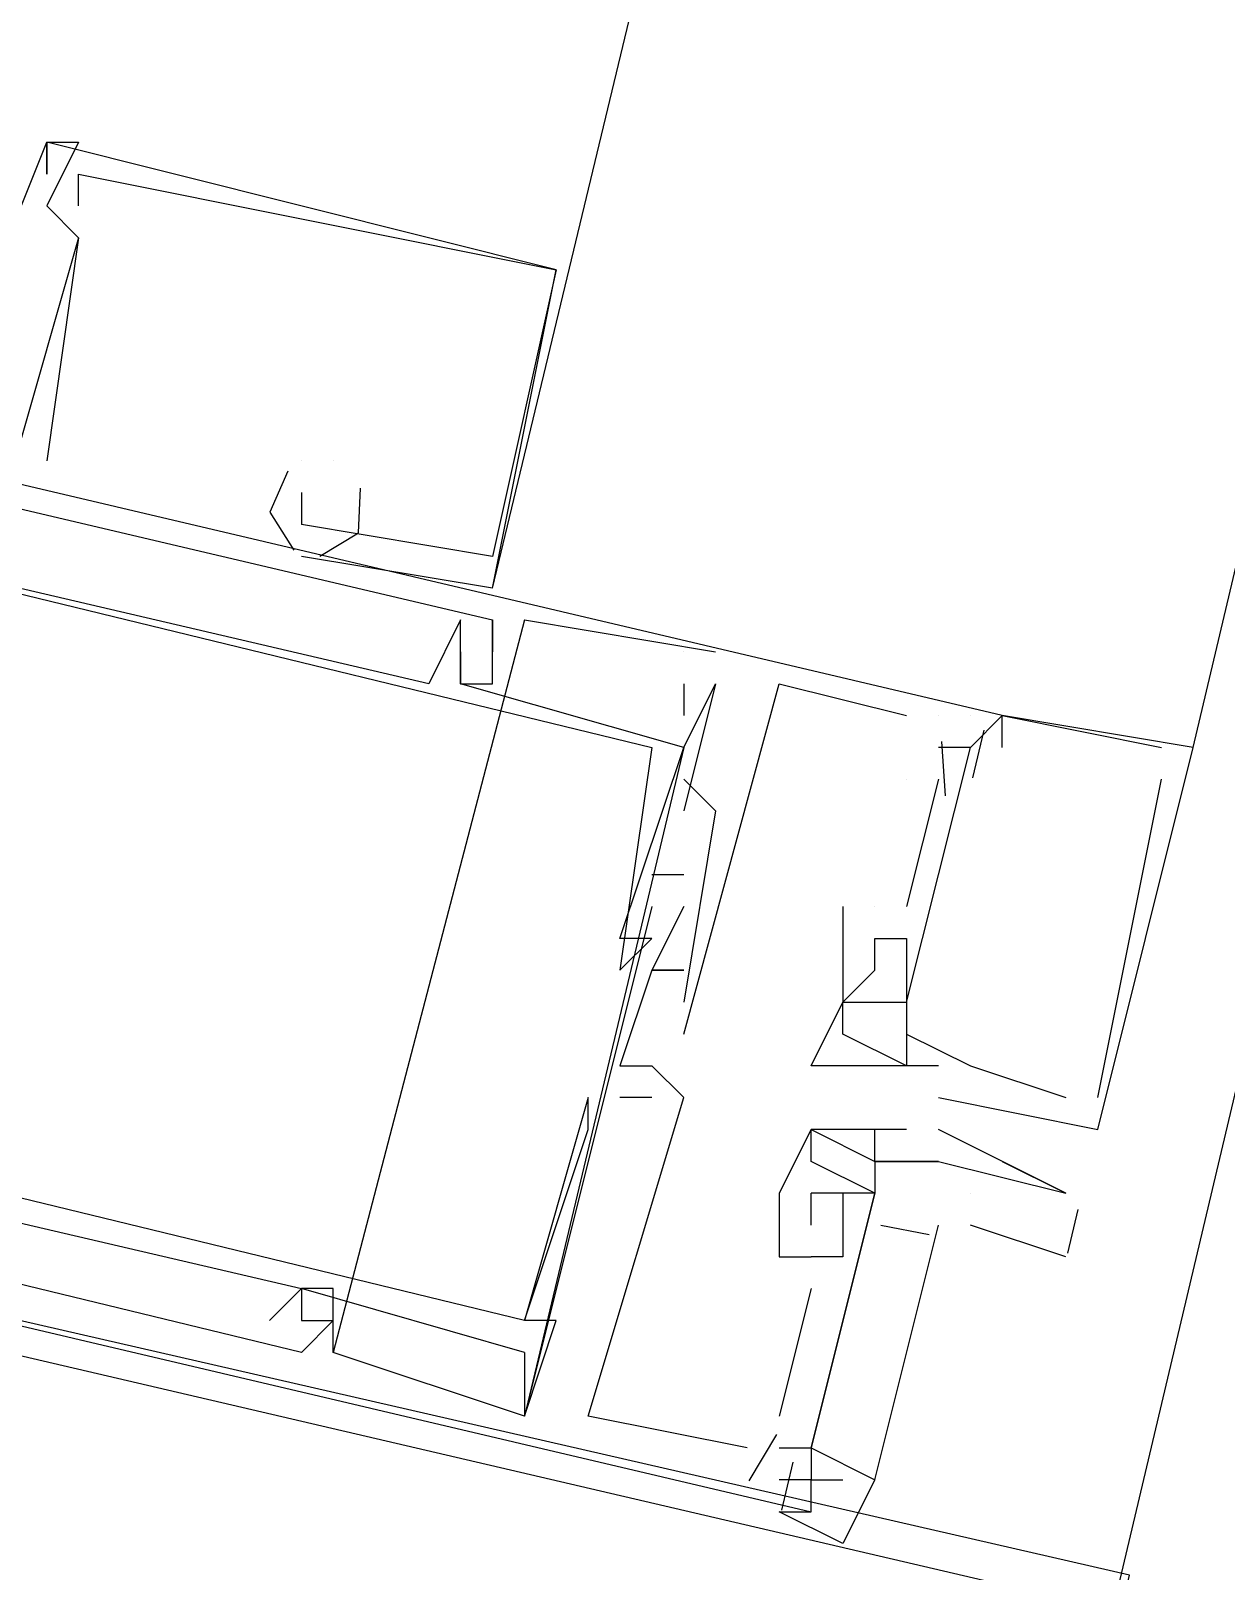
# Model space of a CAD drawing. Header units: feet. Extents: x -84 to 198, y -22 to 181.
# Drawn here: x 120.433 to 120.934, y 75.499 to 76.144 of the extents above; entities that cross this region are included whole.
import ezdxf

# ---------------------------------------------------------------- set-up
doc = ezdxf.new("R2010")
doc.units = ezdxf.units.FT
doc.layers.add('A-LINEA', color=7, linetype='CONTINUOUS')

msp = doc.modelspace()

# ---------------------------------------------------------------- linework, layer by layer
at = {"layer": 'A-LINEA'}
for p, q in [((124.44, 90.4978), (117.1467, 59.6844)), ((120.92, 75.8444), (122.5733, 82.8578)), ((120.44, 76.0978), (120.44, 76.0978)), ((120.44, 76.0978), (120.44, 76.0978)), ((120.44, 76.0978), (120.44, 76.0978)), ((120.44, 76.0978), (120.44, 76.0978)), ((120.44, 76.0978), (120.44, 76.0978)), ((120.44, 76.0978), (120.44, 76.0978)), ((120.44, 76.0978), (120.44, 76.0978)), ((120.44, 76.0978), (120.44, 76.0978)), ((120.4533, 76.0978), (120.4533, 76.0978)), ((120.4533, 76.0978), (120.4533, 76.0978)), ((120.4533, 76.0978), (120.4533, 76.0978)), ((120.44, 76.0844), (120.44, 76.0844)), ((120.44, 76.0844), (120.44, 76.0844)), ((120.44, 76.0844), (120.44, 76.0844)), ((120.4533, 76.0844), (120.4533, 76.0844)), ((120.4533, 76.0844), (120.4533, 76.0844)), ((120.4533, 76.0844), (120.4533, 76.0844)), ((120.44, 76.0711), (120.44, 76.0711)), ((120.44, 76.0711), (120.44, 76.0711)), ((120.44, 76.0711), (120.44, 76.0711)), ((120.4533, 76.0711), (120.4533, 76.0711)), ((120.4533, 76.0711), (120.4533, 76.0711)), ((120.4533, 76.0711), (120.4533, 76.0711)), ((120.4533, 76.0578), (120.4533, 76.0578)), ((120.4533, 76.0578), (120.4533, 76.0578)), ((120.4533, 76.0578), (120.4533, 76.0578)), ((120.4533, 76.0578), (120.4533, 76.0578)), ((120.4533, 76.0578), (120.4533, 76.0578)), ((120.4533, 76.0578), (120.4533, 76.0578)), ((120.6533, 76.0444), (120.6533, 76.0444)), ((120.6533, 76.0444), (120.6533, 76.0444)), ((120.6533, 76.0444), (120.6533, 76.0444)), ((120.6533, 76.0444), (120.6533, 76.0444)), ((120.6533, 76.0444), (120.6533, 76.0444)), ((120.6533, 76.0444), (120.6533, 76.0444)), ((120.44, 75.9644), (120.44, 75.9644)), ((120.44, 75.9644), (120.44, 75.9644)), ((120.44, 75.9644), (120.44, 75.9644)), ((120.5467, 75.9644), (120.5467, 75.9644)), ((120.5467, 75.9644), (120.5467, 75.9644)), ((120.5467, 75.9644), (120.5467, 75.9644)), ((120.5467, 75.9644), (120.5467, 75.9644)), ((120.5467, 75.9644), (120.5467, 75.9644)), ((120.5467, 75.9644), (120.5467, 75.9644)), ((120.56, 75.9644), (120.56, 75.9644)), ((120.56, 75.9644), (120.56, 75.9644)), ((120.56, 75.9644), (120.56, 75.9644)), ((120.56, 75.9644), (120.56, 75.9644)), ((120.56, 75.9644), (120.56, 75.9644)), ((120.56, 75.9644), (120.56, 75.9644)), ((120.5467, 75.9511), (120.5467, 75.9511)), ((120.5467, 75.9511), (120.5467, 75.9378)), ((120.5467, 75.9511), (120.5467, 75.9511)), ((120.5467, 75.9511), (120.5467, 75.9511)), ((120.5467, 75.9511), (120.5467, 75.9378)), ((120.5467, 75.9511), (120.5467, 75.9511)), ((120.5467, 75.9511), (120.5467, 75.9511)), ((120.5467, 75.9511), (120.5467, 75.9378)), ((120.5467, 75.9511), (120.5467, 75.9511)), ((120.5467, 75.9378), (120.5467, 75.9378)), ((120.5467, 75.9378), (120.5467, 75.9378)), ((120.5467, 75.9378), (120.5467, 75.9378)), ((120.5467, 75.9378), (120.5467, 75.9378)), ((120.5467, 75.9378), (120.5467, 75.9378)), ((120.5467, 75.9378), (120.5467, 75.9378)), ((120.6267, 75.9111), (120.5467, 75.9244)), ((120.5467, 75.9244), (120.5467, 75.9244)), ((120.6267, 75.9111), (120.5467, 75.9244)), ((120.5467, 75.9244), (120.5467, 75.9244)), ((120.6267, 75.9111), (120.5467, 75.9244)), ((120.5467, 75.9244), (120.5467, 75.9244)), ((120.6267, 75.9244), (120.6267, 75.9244)), ((120.6267, 75.9244), (120.6267, 75.9244)), ((120.6267, 75.9244), (120.6267, 75.9244)), ((120.6267, 75.9244), (120.6267, 75.9244)), ((120.6267, 75.9244), (120.6267, 75.9244)), ((120.6267, 75.9244), (120.6267, 75.9244)), ((120.6267, 75.9111), (120.6267, 75.9111)), ((120.6267, 75.9111), (120.6267, 75.9111)), ((120.6267, 75.9111), (120.6267, 75.9111)), ((120.6267, 75.9111), (120.6267, 75.9111)), ((120.6267, 75.9111), (120.6267, 75.9111)), ((120.6267, 75.9111), (120.6267, 75.9111)), ((120.64, 75.8978), (120.56, 75.5911)), ((120.64, 75.8978), (120.56, 75.5911)), ((120.64, 75.8978), (120.56, 75.5911)), ((120.6133, 75.8978), (120.6133, 75.8978)), ((120.6133, 75.8978), (120.6133, 75.8978)), ((120.6133, 75.8978), (120.6133, 75.8978)), ((120.6267, 75.8978), (120.6267, 75.8978)), ((120.6267, 75.8978), (120.6267, 75.8978)), ((120.6267, 75.8978), (120.6267, 75.8978)), ((120.6267, 75.8978), (120.6267, 75.8978)), ((120.6267, 75.8978), (120.6267, 75.8978)), ((120.6267, 75.8978), (120.6267, 75.8978)), ((120.64, 75.8978), (120.72, 75.8844)), ((120.64, 75.8978), (120.64, 75.8978)), ((120.64, 75.8978), (120.72, 75.8844)), ((120.64, 75.8978), (120.64, 75.8978)), ((120.64, 75.8978), (120.72, 75.8844)), ((120.64, 75.8978), (120.64, 75.8978)), ((120.6133, 75.8844), (120.6133, 75.8844)), ((120.6133, 75.8844), (120.6133, 75.8844)), ((120.6133, 75.8844), (120.6133, 75.8844)), ((120.6133, 75.8844), (120.6133, 75.8844)), ((120.6133, 75.8844), (120.6133, 75.8844)), ((120.6133, 75.8844), (120.6133, 75.8844)), ((120.6133, 75.8844), (120.6133, 75.8844)), ((120.6133, 75.8844), (120.6133, 75.8844)), ((120.6133, 75.8844), (120.6133, 75.8844)), ((120.6267, 75.8844), (120.6267, 75.8844)), ((120.6267, 75.8844), (120.6267, 75.8844)), ((120.6267, 75.8844), (120.6267, 75.8844)), ((120.6267, 75.8844), (120.6267, 75.8844)), ((120.6267, 75.8844), (120.6267, 75.8844)), ((120.6267, 75.8844), (120.6267, 75.8844)), ((120.6267, 75.8844), (120.6267, 75.8844)), ((120.6267, 75.8844), (120.6267, 75.8844)), ((120.6267, 75.8844), (120.6267, 75.8844)), ((120.7067, 75.8844), (120.7067, 75.8844)), ((120.7067, 75.8844), (120.7067, 75.8844)), ((120.7067, 75.8844), (120.7067, 75.8844)), ((120.72, 75.8844), (120.72, 75.8844)), ((120.72, 75.8844), (120.72, 75.8844)), ((120.72, 75.8844), (120.72, 75.8844)), ((120.6, 75.8711), (120.6, 75.8711)), ((120.6, 75.8711), (120.6, 75.8711)), ((120.6, 75.8711), (120.6, 75.8711)), ((120.6133, 75.8711), (120.6133, 75.8711)), ((120.6133, 75.8711), (120.6133, 75.8711)), ((120.6133, 75.8711), (120.6133, 75.8711)), ((120.6133, 75.8711), (120.6133, 75.8711)), ((120.6133, 75.8711), (120.6133, 75.8711)), ((120.6133, 75.8711), (120.6133, 75.8711)), ((120.6267, 75.8711), (120.6267, 75.8711)), ((120.6267, 75.8711), (120.6267, 75.8711)), ((120.6267, 75.8711), (120.6267, 75.8711)), ((120.7067, 75.8711), (120.7067, 75.8578)), ((120.7067, 75.8711), (120.7067, 75.8711)), ((120.72, 75.8711), (120.7067, 75.8178)), ((120.7067, 75.8711), (120.7067, 75.8578)), ((120.7067, 75.8711), (120.7067, 75.8711)), ((120.72, 75.8711), (120.7067, 75.8178)), ((120.7067, 75.8711), (120.7067, 75.8578)), ((120.7067, 75.8711), (120.7067, 75.8711)), ((120.72, 75.8711), (120.7067, 75.8178)), ((120.72, 75.8711), (120.72, 75.8711)), ((120.72, 75.8711), (120.72, 75.8711)), ((120.72, 75.8711), (120.72, 75.8711)), ((120.72, 75.8711), (120.72, 75.8711)), ((120.72, 75.8711), (120.72, 75.8711)), ((120.72, 75.8711), (120.72, 75.8711)), ((120.7467, 75.8711), (120.7467, 75.8711)), ((120.7467, 75.8711), (120.7467, 75.8711)), ((120.7467, 75.8711), (120.7467, 75.8711)), ((120.7067, 75.8578), (120.7067, 75.8578)), ((120.7067, 75.8578), (120.7067, 75.8578)), ((120.7067, 75.8578), (120.7067, 75.8578)), ((120.8, 75.8578), (120.8, 75.8578)), ((120.8, 75.8578), (120.8, 75.8578)), ((120.8, 75.8578), (120.8, 75.8578)), ((120.8133, 75.8578), (120.8133, 75.8578)), ((120.8133, 75.8578), (120.8133, 75.8578)), ((120.8133, 75.8578), (120.8133, 75.8578)), ((120.8267, 75.8578), (120.8267, 75.8578)), ((120.8267, 75.8578), (120.8267, 75.8578)), ((120.8267, 75.8578), (120.8267, 75.8578)), ((120.8267, 75.8578), (120.8267, 75.8578)), ((120.8267, 75.8578), (120.8267, 75.8578)), ((120.8267, 75.8578), (120.8267, 75.8578)), ((120.84, 75.8578), (120.84, 75.8578)), ((120.84, 75.8578), (120.84, 75.8578)), ((120.84, 75.8578), (120.84, 75.8578)), ((120.84, 75.8578), (120.84, 75.8578)), ((120.84, 75.8578), (120.84, 75.8578)), ((120.84, 75.8578), (120.84, 75.8578)), ((120.84, 75.8578), (120.84, 75.8578)), ((120.84, 75.8578), (120.84, 75.8578)), ((120.84, 75.8578), (120.84, 75.8578)), ((120.8146, 75.8469), (120.8162, 75.8242)), ((120.8146, 75.8469), (120.8162, 75.8242)), ((120.8146, 75.8469), (120.8162, 75.8242)), ((120.8323, 75.8517), (120.8276, 75.8317)), ((120.8323, 75.8517), (120.8276, 75.8317)), ((120.8323, 75.8517), (120.8276, 75.8317)), ((120.7067, 75.8444), (120.64, 75.5644)), ((120.7067, 75.8444), (120.64, 75.5644)), ((120.7067, 75.8444), (120.64, 75.5644)), ((120.6933, 75.8444), (120.6933, 75.8444)), ((120.6933, 75.8444), (120.6933, 75.8444)), ((120.6933, 75.8444), (120.6933, 75.8444)), ((120.7067, 75.8444), (120.7067, 75.8444)), ((120.7067, 75.8444), (120.7067, 75.8444)), ((120.7067, 75.8444), (120.7067, 75.8444)), ((120.7067, 75.8444), (120.7067, 75.8444)), ((120.7067, 75.8444), (120.7067, 75.8444)), ((120.7067, 75.8444), (120.7067, 75.8444)), ((120.8133, 75.8444), (120.8133, 75.8444)), ((120.8133, 75.8444), (120.8133, 75.8444)), ((120.8133, 75.8444), (120.8133, 75.8444)), ((120.8267, 75.8444), (120.8267, 75.8444)), ((120.8267, 75.8444), (120.8267, 75.8444)), ((120.8267, 75.8444), (120.8267, 75.8444)), ((120.8267, 75.8444), (120.8267, 75.8444)), ((120.8267, 75.8444), (120.8267, 75.8444)), ((120.8267, 75.8444), (120.8267, 75.8444)), ((120.84, 75.8444), (120.84, 75.8444)), ((120.84, 75.8444), (120.84, 75.8444)), ((120.84, 75.8444), (120.84, 75.8444)), ((120.9067, 75.8444), (120.9067, 75.8444)), ((120.9067, 75.8444), (120.9067, 75.8444)), ((120.9067, 75.8444), (120.9067, 75.8444)), ((120.9067, 75.8444), (120.9067, 75.8444)), ((120.9067, 75.8444), (120.9067, 75.8444)), ((120.9067, 75.8444), (120.9067, 75.8444)), ((120.92, 75.8444), (120.92, 75.8444)), ((120.92, 75.8444), (120.92, 75.8444)), ((120.92, 75.8444), (120.92, 75.8444)), ((120.7067, 75.8311), (120.7067, 75.8311)), ((120.7067, 75.8311), (120.7067, 75.8311)), ((120.7067, 75.8311), (120.7067, 75.8311)), ((120.8, 75.8311), (120.8, 75.8311)), ((120.8133, 75.8311), (120.8, 75.7778)), ((120.8, 75.8311), (120.8, 75.8311)), ((120.8133, 75.8311), (120.8, 75.7778)), ((120.8, 75.8311), (120.8, 75.8311)), ((120.8133, 75.8311), (120.8, 75.7778)), ((120.8133, 75.8311), (120.8133, 75.8311)), ((120.8133, 75.8311), (120.8133, 75.8311)), ((120.8133, 75.8311), (120.8133, 75.8311)), ((120.9067, 75.8311), (120.9067, 75.8311)), ((120.9067, 75.8311), (120.9067, 75.8311)), ((120.9067, 75.8311), (120.9067, 75.8311)), ((120.7067, 75.8178), (120.7067, 75.8178)), ((120.7067, 75.8178), (120.7067, 75.8178)), ((120.7067, 75.8178), (120.7067, 75.8178)), ((120.72, 75.8178), (120.72, 75.8178)), ((120.72, 75.8178), (120.72, 75.8178)), ((120.72, 75.8178), (120.72, 75.8178)), ((120.7067, 75.7911), (120.6933, 75.7911)), ((120.6933, 75.7911), (120.6933, 75.7911)), ((120.7067, 75.7911), (120.6933, 75.7911)), ((120.6933, 75.7911), (120.6933, 75.7911)), ((120.7067, 75.7911), (120.6933, 75.7911)), ((120.6933, 75.7911), (120.6933, 75.7911)), ((120.7067, 75.7911), (120.7067, 75.7911)), ((120.7067, 75.7911), (120.7067, 75.7911)), ((120.7067, 75.7911), (120.7067, 75.7911)), ((120.6933, 75.7778), (120.6933, 75.7778)), ((120.6933, 75.7778), (120.6933, 75.7778)), ((120.6933, 75.7778), (120.6933, 75.7778)), ((120.7067, 75.7778), (120.7067, 75.7778)), ((120.7067, 75.7778), (120.7067, 75.7778)), ((120.7067, 75.7778), (120.7067, 75.7778)), ((120.7733, 75.7778), (120.7733, 75.7778)), ((120.7733, 75.7778), (120.7733, 75.7778)), ((120.7733, 75.7778), (120.7733, 75.7778)), ((120.7867, 75.7778), (120.7867, 75.7778)), ((120.7867, 75.7778), (120.7867, 75.7778)), ((120.7867, 75.7778), (120.7867, 75.7778)), ((120.7867, 75.7778), (120.7867, 75.7778)), ((120.7867, 75.7778), (120.7867, 75.7778)), ((120.7867, 75.7778), (120.7867, 75.7778)), ((120.8, 75.7778), (120.8, 75.7778)), ((120.8, 75.7778), (120.8, 75.7778)), ((120.8, 75.7778), (120.8, 75.7778)), ((120.68, 75.7644), (120.68, 75.7644)), ((120.68, 75.7644), (120.68, 75.7644)), ((120.68, 75.7644), (120.68, 75.7644)), ((120.6933, 75.7644), (120.6933, 75.7644)), ((120.6933, 75.7644), (120.6933, 75.7644)), ((120.6933, 75.7644), (120.6933, 75.7644)), ((120.7867, 75.7644), (120.7867, 75.7644)), ((120.7867, 75.7644), (120.7867, 75.7644)), ((120.7867, 75.7644), (120.7867, 75.7644)), ((120.8, 75.7644), (120.8, 75.7644)), ((120.8, 75.7644), (120.8, 75.7644)), ((120.8, 75.7644), (120.8, 75.7644)), ((120.68, 75.7511), (120.68, 75.7511)), ((120.68, 75.7511), (120.68, 75.7511)), ((120.68, 75.7511), (120.68, 75.7511)), ((120.6933, 75.7511), (120.6933, 75.7511)), ((120.6933, 75.7511), (120.6933, 75.7511)), ((120.6933, 75.7511), (120.6933, 75.7511)), ((120.6933, 75.7511), (120.6933, 75.7511)), ((120.6933, 75.7511), (120.6933, 75.7511)), ((120.6933, 75.7511), (120.6933, 75.7511)), ((120.7067, 75.7511), (120.7067, 75.7511)), ((120.7067, 75.7511), (120.7067, 75.7511)), ((120.7067, 75.7511), (120.7067, 75.7511)), ((120.7867, 75.7511), (120.7867, 75.7511)), ((120.7867, 75.7511), (120.7867, 75.7511)), ((120.7867, 75.7511), (120.7867, 75.7511)), ((120.8, 75.7511), (120.8, 75.7511)), ((120.8, 75.7511), (120.8, 75.7511)), ((120.8, 75.7511), (120.8, 75.7511)), ((120.7067, 75.7378), (120.7067, 75.7378)), ((120.7067, 75.7378), (120.7067, 75.7378)), ((120.7067, 75.7378), (120.7067, 75.7378)), ((120.7733, 75.7378), (120.7733, 75.7378)), ((120.7733, 75.7378), (120.7733, 75.7378)), ((120.7733, 75.7378), (120.7733, 75.7378)), ((120.7733, 75.7378), (120.7733, 75.7378)), ((120.7733, 75.7378), (120.7733, 75.7378)), ((120.7733, 75.7378), (120.7733, 75.7378)), ((120.7733, 75.7378), (120.7733, 75.7378)), ((120.7733, 75.7378), (120.7733, 75.7378)), ((120.7733, 75.7378), (120.7733, 75.7378)), ((120.7867, 75.7378), (120.7867, 75.7378)), ((120.7867, 75.7378), (120.7867, 75.7378)), ((120.7867, 75.7378), (120.7867, 75.7378)), ((120.7867, 75.7378), (120.7867, 75.7378)), ((120.7867, 75.7378), (120.7867, 75.7378)), ((120.7867, 75.7378), (120.7867, 75.7378)), ((120.8, 75.7378), (120.8, 75.7378)), ((120.8, 75.7378), (120.8, 75.7378)), ((120.8, 75.7378), (120.8, 75.7378)), ((120.8, 75.7378), (120.8, 75.7378)), ((120.8, 75.7378), (120.8, 75.7378)), ((120.8, 75.7378), (120.8, 75.7378)), ((120.8, 75.7378), (120.8, 75.7378)), ((120.8, 75.7378), (120.8, 75.7378)), ((120.8, 75.7378), (120.8, 75.7378)), ((120.7067, 75.7244), (120.7067, 75.7244)), ((120.7067, 75.7244), (120.7067, 75.7244)), ((120.7067, 75.7244), (120.7067, 75.7244)), ((120.7733, 75.7244), (120.7733, 75.7244)), ((120.7733, 75.7244), (120.7733, 75.7244)), ((120.7733, 75.7244), (120.7733, 75.7244)), ((120.8, 75.7244), (120.8, 75.7244)), ((120.8, 75.7244), (120.8, 75.7244)), ((120.8, 75.7244), (120.8, 75.7244)), ((120.68, 75.7111), (120.68, 75.7111)), ((120.68, 75.7111), (120.68, 75.7111)), ((120.68, 75.7111), (120.68, 75.7111)), ((120.6933, 75.7111), (120.6933, 75.7111)), ((120.6933, 75.7111), (120.6933, 75.7111)), ((120.6933, 75.7111), (120.6933, 75.7111)), ((120.6933, 75.7111), (120.6933, 75.7111)), ((120.6933, 75.7111), (120.6933, 75.7111)), ((120.6933, 75.7111), (120.6933, 75.7111)), ((120.76, 75.7111), (120.76, 75.7111)), ((120.76, 75.7111), (120.76, 75.7111)), ((120.76, 75.7111), (120.76, 75.7111)), ((120.7733, 75.7111), (120.7733, 75.7111)), ((120.7733, 75.7111), (120.7733, 75.7111)), ((120.7733, 75.7111), (120.7733, 75.7111)), ((120.7867, 75.7111), (120.7867, 75.7111)), ((120.7867, 75.7111), (120.7867, 75.7111)), ((120.7867, 75.7111), (120.7867, 75.7111)), ((120.8, 75.7111), (120.8, 75.7111)), ((120.8, 75.7111), (120.8, 75.7111)), ((120.8, 75.7111), (120.8, 75.7111)), ((120.8, 75.7111), (120.8, 75.7111)), ((120.8, 75.7111), (120.8, 75.7111)), ((120.8, 75.7111), (120.8, 75.7111)), ((120.8133, 75.7111), (120.8133, 75.7111)), ((120.8133, 75.7111), (120.8133, 75.7111)), ((120.8133, 75.7111), (120.8133, 75.7111)), ((120.8267, 75.7111), (120.8267, 75.7111)), ((120.8267, 75.7111), (120.8267, 75.7111)), ((120.8267, 75.7111), (120.8267, 75.7111)), ((120.6667, 75.6978), (120.6667, 75.6978)), ((120.6667, 75.6978), (120.6667, 75.6978)), ((120.6667, 75.6978), (120.6667, 75.6978)), ((120.6933, 75.6978), (120.68, 75.6978)), ((120.68, 75.6978), (120.68, 75.6978)), ((120.6933, 75.6978), (120.68, 75.6978)), ((120.68, 75.6978), (120.68, 75.6978)), ((120.6933, 75.6978), (120.68, 75.6978)), ((120.68, 75.6978), (120.68, 75.6978)), ((120.6933, 75.6978), (120.6933, 75.6978)), ((120.6933, 75.6978), (120.6933, 75.6978)), ((120.6933, 75.6978), (120.6933, 75.6978)), ((120.7067, 75.6978), (120.7067, 75.6978)), ((120.7067, 75.6978), (120.7067, 75.6978)), ((120.7067, 75.6978), (120.7067, 75.6978)), ((120.8133, 75.6978), (120.8133, 75.6978)), ((120.8133, 75.6978), (120.8133, 75.6978)), ((120.8133, 75.6978), (120.8133, 75.6978)), ((120.8667, 75.6978), (120.8667, 75.6978)), ((120.8667, 75.6978), (120.8667, 75.6978)), ((120.8667, 75.6978), (120.8667, 75.6978)), ((120.88, 75.6978), (120.88, 75.6978)), ((120.88, 75.6978), (120.88, 75.6978)), ((120.88, 75.6978), (120.88, 75.6978)), ((120.6667, 75.6844), (120.6667, 75.6844)), ((120.6667, 75.6844), (120.6667, 75.6844)), ((120.6667, 75.6844), (120.6667, 75.6844)), ((120.76, 75.6844), (120.76, 75.6844)), ((120.76, 75.6844), (120.76, 75.6844)), ((120.7733, 75.6844), (120.7733, 75.6844)), ((120.7867, 75.6844), (120.7867, 75.6844)), ((120.8, 75.6844), (120.8, 75.6844)), ((120.8133, 75.6844), (120.8133, 75.6844)), ((120.88, 75.6844), (120.88, 75.6844)), ((120.88, 75.6844), (120.88, 75.6844)), ((120.88, 75.6844), (120.88, 75.6844)), ((120.76, 75.6711), (120.76, 75.6711)), ((120.7867, 75.6711), (120.7867, 75.6711)), ((120.7867, 75.6711), (120.7867, 75.6711)), ((120.7867, 75.6711), (120.7867, 75.6711)), ((120.7867, 75.6711), (120.7867, 75.6711)), ((120.8, 75.6711), (120.8, 75.6711)), ((120.8, 75.6711), (120.8, 75.6711)), ((120.8133, 75.6711), (120.8133, 75.6711)), ((120.8133, 75.6711), (120.8133, 75.6711)), ((120.84, 75.6711), (120.8667, 75.6578)), ((120.7467, 75.6578), (120.7467, 75.6578)), ((120.7467, 75.6578), (120.7467, 75.6311)), ((120.7467, 75.6578), (120.7467, 75.6578)), ((120.7467, 75.6578), (120.7467, 75.6311)), ((120.7467, 75.6578), (120.7467, 75.6578)), ((120.7467, 75.6578), (120.7467, 75.6311)), ((120.7467, 75.6578), (120.7467, 75.6578)), ((120.76, 75.6578), (120.76, 75.6578)), ((120.76, 75.6444), (120.76, 75.6578)), ((120.76, 75.6578), (120.76, 75.6578)), ((120.76, 75.6444), (120.76, 75.6578)), ((120.76, 75.6578), (120.76, 75.6578)), ((120.76, 75.6444), (120.76, 75.6578)), ((120.76, 75.6578), (120.76, 75.6578)), ((120.7733, 75.6578), (120.7733, 75.6578)), ((120.7733, 75.6578), (120.7733, 75.6578)), ((120.7733, 75.6578), (120.7733, 75.6578)), ((120.7733, 75.6578), (120.7733, 75.6578)), ((120.7867, 75.6578), (120.7867, 75.6578)), ((120.7867, 75.6578), (120.7867, 75.6578)), ((120.7867, 75.6578), (120.7867, 75.6578)), ((120.7867, 75.6578), (120.7867, 75.6578)), ((120.7867, 75.6578), (120.7867, 75.6578)), ((120.7867, 75.6578), (120.7867, 75.6578)), ((120.8267, 75.6578), (120.8267, 75.6578)), ((120.8667, 75.6578), (120.8667, 75.6578)), ((120.8717, 75.651), (120.8673, 75.6327)), ((120.76, 75.6444), (120.76, 75.6444)), ((120.76, 75.6444), (120.76, 75.6444)), ((120.76, 75.6444), (120.76, 75.6444)), ((120.7733, 75.6444), (120.7733, 75.6444)), ((120.7733, 75.6444), (120.7733, 75.6444)), ((120.7733, 75.6444), (120.7733, 75.6444)), ((120.8095, 75.6403), (120.7892, 75.6442)), ((120.8095, 75.6403), (120.7892, 75.6442)), ((120.8095, 75.6403), (120.7892, 75.6442)), ((120.8667, 75.6311), (120.8267, 75.6444)), ((120.7467, 75.6311), (120.76, 75.6311)), ((120.7467, 75.6311), (120.7467, 75.6311)), ((120.7467, 75.6311), (120.76, 75.6311)), ((120.7467, 75.6311), (120.7467, 75.6311)), ((120.7467, 75.6311), (120.76, 75.6311)), ((120.7467, 75.6311), (120.7467, 75.6311)), ((120.76, 75.6311), (120.76, 75.6311)), ((120.76, 75.6311), (120.76, 75.6311)), ((120.76, 75.6311), (120.76, 75.6311)), ((120.76, 75.6311), (120.76, 75.6311)), ((120.76, 75.6311), (120.76, 75.6311)), ((120.76, 75.6311), (120.76, 75.6311)), ((120.7733, 75.6311), (120.7733, 75.6311)), ((120.7733, 75.6311), (120.7733, 75.6311)), ((120.7733, 75.6311), (120.7733, 75.6311)), ((120.5333, 75.6044), (120.5467, 75.6178)), ((120.5333, 75.6044), (120.5467, 75.6178)), ((120.5333, 75.6044), (120.5467, 75.6178)), ((120.5467, 75.6178), (120.5467, 75.6178)), ((120.5467, 75.6178), (120.5467, 75.6178)), ((120.5467, 75.6178), (120.5467, 75.6178)), ((120.5467, 75.6178), (120.5467, 75.6178)), ((120.5467, 75.6178), (120.5467, 75.6178)), ((120.5467, 75.6178), (120.5467, 75.6178)), ((120.5467, 75.6178), (120.5467, 75.6178)), ((120.5467, 75.6178), (120.5467, 75.6178)), ((120.5467, 75.6178), (120.5467, 75.6178)), ((120.56, 75.6178), (120.56, 75.6178)), ((120.56, 75.6178), (120.56, 75.6178)), ((120.56, 75.6178), (120.56, 75.6178)), ((120.76, 75.6178), (120.7467, 75.5644)), ((120.76, 75.6178), (120.7467, 75.5644)), ((120.76, 75.6178), (120.7467, 75.5644)), ((120.76, 75.6178), (120.76, 75.6178)), ((120.76, 75.6178), (120.76, 75.6178)), ((120.76, 75.6178), (120.76, 75.6178)), ((120.5333, 75.6044), (120.5333, 75.6044)), ((120.5333, 75.6044), (120.5333, 75.6044)), ((120.5333, 75.6044), (120.5333, 75.6044)), ((120.5467, 75.6044), (120.5467, 75.6044)), ((120.5467, 75.6044), (120.5467, 75.6044)), ((120.5467, 75.6044), (120.5467, 75.6044)), ((120.5467, 75.6044), (120.5467, 75.6044)), ((120.5467, 75.6044), (120.5467, 75.6044)), ((120.5467, 75.6044), (120.5467, 75.6044)), ((120.5467, 75.6044), (120.5467, 75.6044)), ((120.5467, 75.6044), (120.5467, 75.6044)), ((120.5467, 75.6044), (120.5467, 75.6044)), ((120.56, 75.6044), (120.56, 75.6044)), ((120.56, 75.6044), (120.56, 75.6044)), ((120.56, 75.6044), (120.56, 75.6044)), ((120.56, 75.6044), (120.56, 75.6044)), ((120.56, 75.6044), (120.56, 75.6044)), ((120.56, 75.6044), (120.56, 75.6044)), ((120.64, 75.6044), (120.64, 75.6044)), ((120.64, 75.6044), (120.64, 75.6044)), ((120.64, 75.6044), (120.64, 75.6044)), ((120.64, 75.6044), (120.64, 75.6044)), ((120.64, 75.6044), (120.64, 75.6044)), ((120.64, 75.6044), (120.64, 75.6044)), ((120.6533, 75.6044), (120.6533, 75.6044)), ((120.6533, 75.6044), (120.6533, 75.6044)), ((120.6533, 75.6044), (120.6533, 75.6044)), ((120.5467, 75.5911), (120.5467, 75.5911)), ((120.5467, 75.5911), (120.5467, 75.5911)), ((120.5467, 75.5911), (120.5467, 75.5911)), ((120.56, 75.5911), (120.56, 75.5911)), ((120.56, 75.5911), (120.56, 75.5911)), ((120.56, 75.5911), (120.56, 75.5911)), ((120.64, 75.5911), (120.64, 75.5911)), ((120.64, 75.5911), (120.64, 75.5911)), ((120.64, 75.5911), (120.64, 75.5911)), ((120.64, 75.5644), (120.64, 75.5644)), ((120.64, 75.5644), (120.64, 75.5644)), ((120.64, 75.5644), (120.64, 75.5644)), ((120.64, 75.5644), (120.64, 75.5644)), ((120.64, 75.5644), (120.64, 75.5644)), ((120.64, 75.5644), (120.64, 75.5644)), ((120.6667, 75.5644), (120.6667, 75.5644)), ((120.6667, 75.5644), (120.6667, 75.5644)), ((120.6667, 75.5644), (120.6667, 75.5644)), ((120.7467, 75.5644), (120.7467, 75.5644)), ((120.7467, 75.5644), (120.7467, 75.5644)), ((120.7467, 75.5644), (120.7467, 75.5644)), ((120.7455, 75.5568), (120.7339, 75.5373)), ((120.7455, 75.5568), (120.7339, 75.5373)), ((120.7455, 75.5568), (120.7339, 75.5373)), ((120.7333, 75.5511), (120.7333, 75.5511)), ((120.7333, 75.5511), (120.7333, 75.5511)), ((120.7333, 75.5511), (120.7333, 75.5511)), ((120.7467, 75.5511), (120.7467, 75.5511)), ((120.7467, 75.5511), (120.7467, 75.5511)), ((120.7467, 75.5511), (120.7467, 75.5511)), ((120.76, 75.5511), (120.76, 75.5511)), ((120.76, 75.5511), (120.76, 75.5511)), ((120.76, 75.5511), (120.76, 75.5511)), ((120.7523, 75.5451), (120.7476, 75.525)), ((120.7523, 75.5451), (120.7476, 75.525)), ((120.7523, 75.5451), (120.7476, 75.525)), ((120.7467, 75.5378), (120.7467, 75.5378)), ((120.7467, 75.5378), (120.7467, 75.5378)), ((120.7467, 75.5378), (120.7467, 75.5378)), ((120.7467, 75.5378), (120.7467, 75.5378)), ((120.76, 75.5244), (120.76, 75.5378)), ((120.76, 75.5378), (120.76, 75.5378)), ((120.76, 75.5378), (120.76, 75.5378)), ((120.76, 75.5378), (120.76, 75.5378)), ((120.76, 75.5244), (120.76, 75.5244)), ((120.76, 75.5244), (120.76, 75.5244)), ((120.76, 75.5244), (120.76, 75.5244))]:
    msp.add_line(p, q, dxfattribs=at)
for points in [[(120.6267, 75.9111), (121.0533, 77.6844), (121.4267, 79.3111)], [(120.3067, 76.1378), (120.2933, 76.0578), (120.3067, 76.0444), (120.32, 76.0444), (120.3333, 76.0444), (120.3733, 76.0311), (120.3867, 76.0311), (120.4, 76.0311), (120.4133, 76.0311), (120.44, 76.0978)], [(120.3067, 76.1378), (120.2933, 76.0578), (120.3067, 76.0444), (120.32, 76.0444), (120.3333, 76.0444), (120.3733, 76.0311), (120.3867, 76.0311), (120.4, 76.0311), (120.4133, 76.0311), (120.44, 76.0978)], [(120.6267, 75.9111), (120.6533, 76.0444), (120.44, 76.0978), (120.44, 76.0844), (120.44, 76.0978), (120.4533, 76.0978), (120.44, 76.0711), (120.4533, 76.0578), (120.4267, 75.9644), (120.3867, 75.9778), (120.3867, 76.0044), (120.3733, 76.0178), (120.3467, 76.0178), (120.32, 76.0311), (120.3067, 76.0311), (120.3067, 76.0044)], [(120.6267, 75.9111), (120.6533, 76.0444), (120.44, 76.0978), (120.44, 76.0844), (120.44, 76.0978), (120.4533, 76.0978), (120.44, 76.0711), (120.4533, 76.0578), (120.4267, 75.9644), (120.3867, 75.9778), (120.3867, 76.0044), (120.3733, 76.0178), (120.3467, 76.0178), (120.32, 76.0311), (120.3067, 76.0311), (120.3067, 76.0044)], [(120.6267, 75.9111), (120.6533, 76.0444), (120.44, 76.0978), (120.44, 76.0844), (120.44, 76.0978), (120.4533, 76.0978), (120.44, 76.0711), (120.4533, 76.0578), (120.4267, 75.9644), (120.3867, 75.9778), (120.3867, 76.0044), (120.3733, 76.0178), (120.3467, 76.0178), (120.32, 76.0311), (120.3067, 76.0311), (120.3067, 76.0044)], [(120.4533, 76.0711), (120.4533, 76.0844), (120.6533, 76.0444), (120.6267, 75.9244), (120.5467, 75.9378)], [(120.4533, 76.0711), (120.4533, 76.0844), (120.6533, 76.0444), (120.6267, 75.9244), (120.5467, 75.9378)], [(120.4533, 76.0711), (120.4533, 76.0844), (120.6533, 76.0444), (120.6267, 75.9244), (120.5467, 75.9378)], [(120.4533, 76.0578), (120.4533, 76.0578), (120.44, 75.9644)], [(120.4533, 76.0578), (120.4533, 76.0578), (120.44, 75.9644)], [(120.4533, 76.0578), (120.4533, 76.0578), (120.44, 75.9644)], [(120.84, 75.8578), (120.16, 76.0178), (120.12, 75.8711), (120.1333, 75.8578)], [(120.84, 75.8578), (120.16, 76.0178), (120.12, 75.8711), (120.1333, 75.8578)], [(120.84, 75.8578), (120.16, 76.0178), (120.12, 75.8711), (120.1333, 75.8578)], [(120.6133, 75.8844), (120.6133, 75.8978), (120.6, 75.8711), (120.2, 75.9644), (120.2, 75.9911), (120.1733, 75.9911), (120.1867, 76.0044)], [(120.1733, 76.0044), (120.6267, 75.8978), (120.6267, 75.8844)], [(120.6133, 75.8844), (120.6133, 75.8978), (120.6, 75.8711), (120.2, 75.9644), (120.2, 75.9911), (120.1733, 75.9911), (120.1867, 76.0044)], [(120.1733, 76.0044), (120.6267, 75.8978), (120.6267, 75.8844)], [(120.6133, 75.8844), (120.6133, 75.8978), (120.6, 75.8711), (120.2, 75.9644), (120.2, 75.9911), (120.1733, 75.9911), (120.1867, 76.0044)], [(120.1733, 76.0044), (120.6267, 75.8978), (120.6267, 75.8844)], [(120.2, 75.9778), (120.1733, 75.8844), (120.1733, 75.8711), (120.2, 75.9644), (120.6933, 75.8444), (120.68, 75.7511), (120.68, 75.7511), (120.6933, 75.7644), (120.68, 75.7644), (120.7067, 75.8444), (120.72, 75.8711)], [(120.2, 75.9778), (120.1733, 75.8844), (120.1733, 75.8711), (120.2, 75.9644), (120.6933, 75.8444), (120.68, 75.7511), (120.68, 75.7511), (120.6933, 75.7644), (120.68, 75.7644), (120.7067, 75.8444), (120.72, 75.8711)], [(120.2, 75.9778), (120.1733, 75.8844), (120.1733, 75.8711), (120.2, 75.9644), (120.6933, 75.8444), (120.68, 75.7511), (120.68, 75.7511), (120.6933, 75.7644), (120.68, 75.7644), (120.7067, 75.8444), (120.72, 75.8711)], [(120.5409, 75.9601), (120.5334, 75.9429), (120.5435, 75.927)], [(120.5409, 75.9601), (120.5334, 75.9429), (120.5435, 75.927)], [(120.5409, 75.9601), (120.5334, 75.9429), (120.5435, 75.927)], [(120.5544, 75.9245), (120.5705, 75.9342), (120.5714, 75.9529)], [(120.5544, 75.9245), (120.5705, 75.9342), (120.5714, 75.9529)], [(120.5544, 75.9245), (120.5705, 75.9342), (120.5714, 75.9529)], [(120.6933, 75.7778), (120.64, 75.5644), (120.56, 75.5911), (120.56, 75.6178), (120.5467, 75.6178), (120.5467, 75.6044), (120.56, 75.6044), (120.5467, 75.5911), (120.1067, 75.6978), (120.1067, 75.7111), (120.12, 75.7111), (120.1067, 75.7244), (120.1333, 75.8178), (120.1467, 75.8178), (120.16, 75.8978)], [(120.6933, 75.7778), (120.64, 75.5644), (120.56, 75.5911), (120.56, 75.6178), (120.5467, 75.6178), (120.5467, 75.6044), (120.56, 75.6044), (120.5467, 75.5911), (120.1067, 75.6978), (120.1067, 75.7111), (120.12, 75.7111), (120.1067, 75.7244), (120.1333, 75.8178), (120.1467, 75.8178), (120.16, 75.8978)], [(120.6933, 75.7778), (120.64, 75.5644), (120.56, 75.5911), (120.56, 75.6178), (120.5467, 75.6178), (120.5467, 75.6044), (120.56, 75.6044), (120.5467, 75.5911), (120.1067, 75.6978), (120.1067, 75.7111), (120.12, 75.7111), (120.1067, 75.7244), (120.1333, 75.8178), (120.1467, 75.8178), (120.16, 75.8978)], [(120.6133, 75.8844), (120.6133, 75.8711), (120.6267, 75.8711), (120.6267, 75.8978)], [(120.6133, 75.8844), (120.6133, 75.8711), (120.6267, 75.8711), (120.6267, 75.8978)], [(120.6133, 75.8844), (120.6133, 75.8711), (120.6267, 75.8711), (120.6267, 75.8978)], [(120.7067, 75.8444), (120.6133, 75.8711), (120.6133, 75.8844)], [(120.7067, 75.8444), (120.6133, 75.8711), (120.6133, 75.8844)], [(120.7067, 75.8444), (120.6133, 75.8711), (120.6133, 75.8844)], [(120.7067, 75.7244), (120.7467, 75.8711), (120.8, 75.8578)], [(120.7067, 75.7244), (120.7467, 75.8711), (120.8, 75.8578)], [(120.7067, 75.7244), (120.7467, 75.8711), (120.8, 75.8578)], [(120.92, 75.8444), (120.84, 75.8578), (120.8267, 75.8444)], [(120.92, 75.8444), (120.84, 75.8578), (120.8267, 75.8444)], [(120.92, 75.8444), (120.84, 75.8578), (120.8267, 75.8444)], [(120.84, 75.8444), (120.84, 75.8578), (120.9067, 75.8444)], [(120.84, 75.8444), (120.84, 75.8578), (120.9067, 75.8444)], [(120.84, 75.8444), (120.84, 75.8578), (120.9067, 75.8444)], [(120.1333, 75.8311), (120.12, 75.8444), (120.08, 75.6844), (120.76, 75.5244), (120.76, 75.5378), (120.7467, 75.5378)], [(120.1333, 75.8311), (120.12, 75.8444), (120.08, 75.6844), (120.76, 75.5244), (120.76, 75.5378), (120.7467, 75.5378)], [(120.1333, 75.8311), (120.12, 75.8444), (120.08, 75.6844), (120.76, 75.5244), (120.76, 75.5378), (120.7467, 75.5378)], [(120.7733, 75.7778), (120.7733, 75.7378), (120.7867, 75.7511), (120.7867, 75.7644), (120.8, 75.7644), (120.8, 75.7511), (120.8, 75.7378), (120.8267, 75.8444), (120.8133, 75.8444)], [(120.7733, 75.7778), (120.7733, 75.7378), (120.7867, 75.7511), (120.7867, 75.7644), (120.8, 75.7644), (120.8, 75.7511), (120.8, 75.7378), (120.8267, 75.8444), (120.8133, 75.8444)], [(120.7733, 75.7778), (120.7733, 75.7378), (120.7867, 75.7511), (120.7867, 75.7644), (120.8, 75.7644), (120.8, 75.7511), (120.8, 75.7378), (120.8267, 75.8444), (120.8133, 75.8444)], [(120.8133, 75.6978), (120.88, 75.6844), (120.92, 75.8444)], [(120.8133, 75.6978), (120.88, 75.6844), (120.92, 75.8444)], [(120.8133, 75.6978), (120.88, 75.6844), (120.92, 75.8444)], [(120.7067, 75.8311), (120.72, 75.8178), (120.7067, 75.7378)], [(120.7067, 75.8311), (120.72, 75.8178), (120.7067, 75.7378)], [(120.7067, 75.8311), (120.72, 75.8178), (120.7067, 75.7378)], [(120.88, 75.6978), (120.9067, 75.8311), (120.9067, 75.8311)], [(120.88, 75.6978), (120.9067, 75.8311), (120.9067, 75.8311)], [(120.88, 75.6978), (120.9067, 75.8311), (120.9067, 75.8311)], [(120.64, 75.5911), (120.64, 75.5644), (120.6533, 75.6044), (120.64, 75.6044), (120.6667, 75.6844), (120.6667, 75.6978), (120.6667, 75.6978), (120.64, 75.6044), (120.1467, 75.7244), (120.16, 75.8044)], [(120.64, 75.5911), (120.64, 75.5644), (120.6533, 75.6044), (120.64, 75.6044), (120.6667, 75.6844), (120.6667, 75.6978), (120.6667, 75.6978), (120.64, 75.6044), (120.1467, 75.7244), (120.16, 75.8044)], [(120.64, 75.5911), (120.64, 75.5644), (120.6533, 75.6044), (120.64, 75.6044), (120.6667, 75.6844), (120.6667, 75.6978), (120.6667, 75.6978), (120.64, 75.6044), (120.1467, 75.7244), (120.16, 75.8044)], [(120.7067, 75.7778), (120.6933, 75.7511), (120.7067, 75.7511), (120.6933, 75.7511), (120.68, 75.7111), (120.6933, 75.7111)], [(120.7067, 75.7778), (120.6933, 75.7511), (120.7067, 75.7511), (120.6933, 75.7511), (120.68, 75.7111), (120.6933, 75.7111)], [(120.7067, 75.7778), (120.6933, 75.7511), (120.7067, 75.7511), (120.6933, 75.7511), (120.68, 75.7111), (120.6933, 75.7111)], [(120.8133, 75.7111), (120.8, 75.7111), (120.7867, 75.7111), (120.7733, 75.7111), (120.76, 75.7111), (120.7733, 75.7378), (120.7733, 75.7378), (120.7733, 75.7378), (120.7733, 75.7378)], [(120.8133, 75.7111), (120.8, 75.7111), (120.7867, 75.7111), (120.7733, 75.7111), (120.76, 75.7111), (120.7733, 75.7378), (120.7733, 75.7378), (120.7733, 75.7378), (120.7733, 75.7378)], [(120.8133, 75.7111), (120.8, 75.7111), (120.7867, 75.7111), (120.7733, 75.7111), (120.76, 75.7111), (120.7733, 75.7378), (120.7733, 75.7378), (120.7733, 75.7378), (120.7733, 75.7378)], [(120.8, 75.7378), (120.8, 75.7111), (120.7733, 75.7244), (120.7733, 75.7378), (120.8, 75.7378)], [(120.8, 75.7378), (120.8, 75.7111), (120.7733, 75.7244), (120.7733, 75.7378), (120.8, 75.7378)], [(120.8, 75.7378), (120.8, 75.7111), (120.7733, 75.7244), (120.7733, 75.7378), (120.8, 75.7378)], [(120.8, 75.7378), (120.8, 75.7378), (120.8, 75.7378), (120.8, 75.7244), (120.8, 75.7244)], [(120.8, 75.7378), (120.8, 75.7378), (120.8, 75.7378), (120.8, 75.7244), (120.8, 75.7244)], [(120.8, 75.7378), (120.8, 75.7378), (120.8, 75.7378), (120.8, 75.7244), (120.8, 75.7244)], [(120.8, 75.7244), (120.8267, 75.7111), (120.8267, 75.7111), (120.8267, 75.7111), (120.8267, 75.7111), (120.8667, 75.6978), (120.8667, 75.6978)], [(120.8, 75.7244), (120.8267, 75.7111), (120.8267, 75.7111), (120.8267, 75.7111), (120.8267, 75.7111), (120.8667, 75.6978), (120.8667, 75.6978)], [(120.8, 75.7244), (120.8267, 75.7111), (120.8267, 75.7111), (120.8267, 75.7111), (120.8267, 75.7111), (120.8667, 75.6978), (120.8667, 75.6978)], [(120.1467, 75.7111), (120.5467, 75.6178), (120.5333, 75.6044)], [(120.1467, 75.7111), (120.5467, 75.6178), (120.5333, 75.6044)], [(120.1467, 75.7111), (120.5467, 75.6178), (120.5333, 75.6044)], [(120.7333, 75.5511), (120.6667, 75.5644), (120.7067, 75.6978), (120.6933, 75.7111)], [(120.7333, 75.5511), (120.6667, 75.5644), (120.7067, 75.6978), (120.6933, 75.7111)], [(120.7333, 75.5511), (120.6667, 75.5644), (120.7067, 75.6978), (120.6933, 75.7111)], [(119.8933, 74.8711), (120.6933, 74.6844), (120.8933, 75.4978), (120.08, 75.6844), (119.8933, 74.8711)], [(120.8, 75.6844), (120.7733, 75.6844), (120.76, 75.6844), (120.7467, 75.6578)], [(120.7867, 75.6578), (120.76, 75.6711), (120.76, 75.6844), (120.7867, 75.6711), (120.7867, 75.6578)], [(120.7867, 75.6711), (120.8133, 75.6711), (120.8133, 75.6711), (120.8133, 75.6711), (120.8133, 75.6711), (120.8667, 75.6578), (120.8667, 75.6578), (120.8133, 75.6844)], [(120.8133, 75.6711), (120.8133, 75.6711), (120.8, 75.6711), (120.7867, 75.6711), (120.7867, 75.6844)], [(119.8933, 74.8844), (120.6933, 74.6978), (120.88, 75.4844), (120.08, 75.6711), (119.8933, 74.8844)], [(120.7867, 75.6711), (120.7867, 75.6711), (120.7867, 75.6578), (120.7733, 75.6578), (120.7733, 75.6578), (120.76, 75.6578), (120.76, 75.6578), (120.76, 75.6578), (120.76, 75.6578), (120.76, 75.6578)], [(120.7467, 75.5511), (120.76, 75.5511), (120.7867, 75.6578), (120.7733, 75.6578), (120.7733, 75.6444), (120.7733, 75.6311), (120.76, 75.6311)], [(120.7467, 75.5511), (120.76, 75.5511), (120.7867, 75.6578), (120.7733, 75.6578), (120.7733, 75.6444), (120.7733, 75.6311), (120.76, 75.6311)], [(120.7467, 75.5511), (120.76, 75.5511), (120.7867, 75.6578), (120.7733, 75.6578), (120.7733, 75.6444), (120.7733, 75.6311), (120.76, 75.6311)], [(120.7867, 75.6578), (120.76, 75.5511), (120.7867, 75.5378), (120.8133, 75.6444)], [(120.7867, 75.6578), (120.76, 75.5511), (120.7867, 75.5378), (120.8133, 75.6444)], [(120.7867, 75.6578), (120.76, 75.5511), (120.7867, 75.5378), (120.8133, 75.6444)], [(120.64, 75.5911), (120.5467, 75.6178), (120.5467, 75.6044), (120.56, 75.6044)], [(120.64, 75.5911), (120.5467, 75.6178), (120.5467, 75.6044), (120.56, 75.6044)], [(120.64, 75.5911), (120.5467, 75.6178), (120.5467, 75.6044), (120.56, 75.6044)], [(120.5467, 75.6044), (120.5467, 75.6044), (120.5467, 75.6044)], [(120.5467, 75.6044), (120.5467, 75.6044), (120.5467, 75.6044)], [(120.5467, 75.6044), (120.5467, 75.6044), (120.5467, 75.6044)], [(120.7467, 75.5511), (120.76, 75.5511), (120.76, 75.5378), (120.7733, 75.5378)], [(120.7867, 75.5378), (120.7733, 75.5111), (120.7467, 75.5244), (120.76, 75.5244)]]:
    msp.add_lwpolyline(points, dxfattribs=at)

doc.saveas('drawing.dxf')
